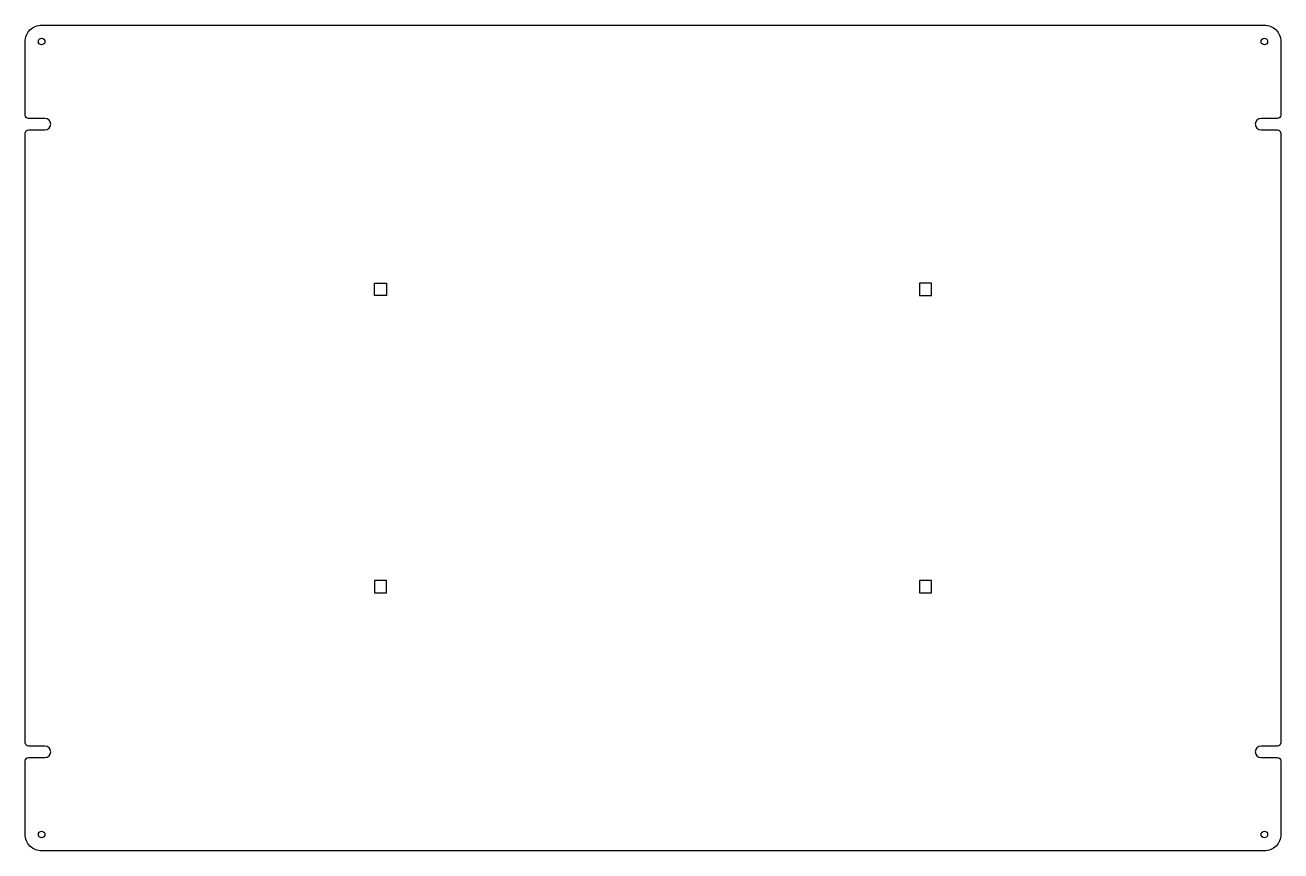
# Model space of a CAD drawing. Extents: x -380 to 380, y -250 to 250.
import ezdxf

# ---------------------------------------------------------------- set-up
doc = ezdxf.new("R2010")
doc.units = 0

msp = doc.modelspace()

# ---------------------------------------------------------------- linework, layer by layer
at = {"layer": '1'}
msp.add_lwpolyline([(380, 240), (380, 195.5, -0.414214), (378, 193.5), (368, 193.5, 1), (368, 186.5), (378, 186.5, -0.414214), (380, 184.5), (380, -184.5, -0.414214), (378, -186.5), (368, -186.5, 1), (368, -193.5), (378, -193.5, -0.414214), (380, -195.5), (380, -240, -0.414214), (370, -250), (-370, -250, -0.414214), (-380, -240), (-380, -195.5, -0.414214), (-378, -193.5), (-368, -193.5, 1), (-368, -186.5), (-378, -186.5, -0.414214), (-380, -184.5), (-380, 184.5, -0.414214), (-378, 186.5), (-368, 186.5, 1), (-368, 193.5), (-378, 193.5, -0.414214), (-380, 195.5), (-380, 240, -0.414214), (-370, 250), (370, 250, -0.414214)], format="xyb", close=True, dxfattribs=at)
for points in [[(-161.35, 93.65), (-161.35, 86.35), (-168.65, 86.35), (-168.65, 93.65)], [(168.65, 93.65), (161.35, 93.65), (161.35, 86.35), (168.65, 86.35)], [(-161.35, -86.35), (-168.65, -86.35), (-168.65, -93.65), (-161.35, -93.65)], [(168.65, -86.35), (161.35, -86.35), (161.35, -93.65), (168.65, -93.65)]]:
    msp.add_lwpolyline(points, close=True, dxfattribs=at)
for centre in [(-370, 240), (370, 240), (-370, -240), (370, -240)]:
    msp.add_circle(centre, 2, dxfattribs=at)

doc.saveas('drawing.dxf')
